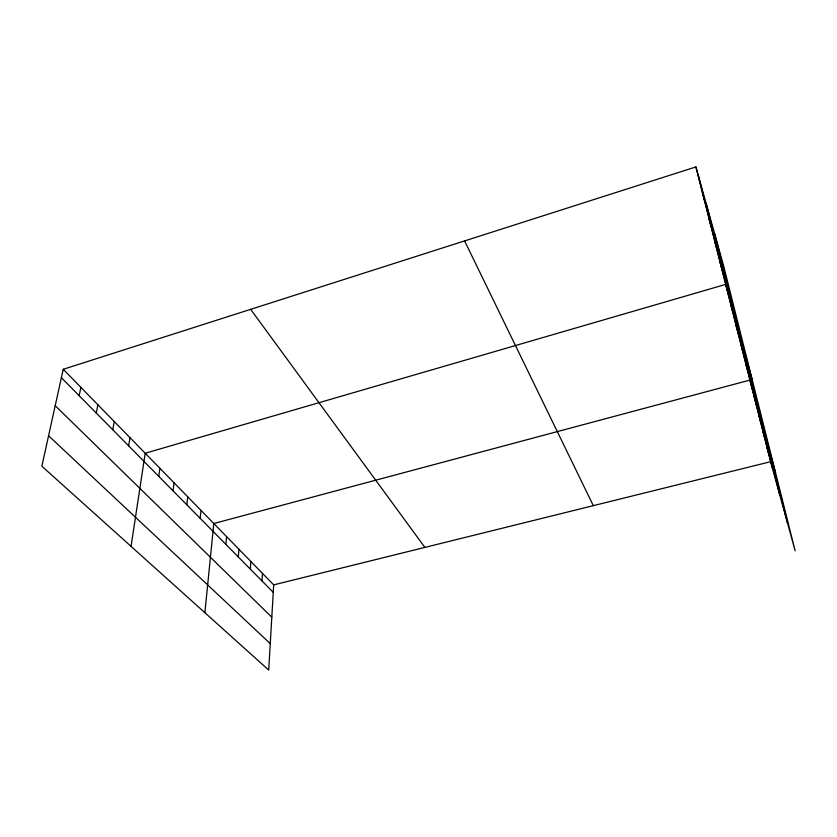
<?xml version="1.0" encoding="UTF-8"?>
<svg xmlns="http://www.w3.org/2000/svg" width="837" height="837" viewBox="0 0 837 837"><rect width="100%" height="100%" fill="white"/><g stroke="black" fill="none" stroke-linecap="round" stroke-linejoin="round"><path stroke-width="1.26" d="M63.246 369.284L273.699 584.875L268.708 670.071L41.85 466.199L63.246 369.284L695.903 166.929L723.356 264.806L795.15 550.84L770.626 461.7L695.903 166.929M261.971 580.93L262.473 573.376M250.326 569.129L250.891 561.512M238.294 556.94L238.932 549.26M225.875 544.353L226.576 536.601M204.877 612.705L213.801 523.523L749.942 380.071L775.575 472.842M200.137 518.27L200.995 510.403M186.808 504.763L187.75 496.833M173.018 490.796L174.054 482.803M158.748 476.337L159.877 468.281M131.053 546.362L145.199 453.246L725.679 284.402L752.337 380.249M128.657 445.849L129.997 437.667M112.775 429.747L114.23 421.513M96.286 413.049L97.866 404.763M79.17 395.713L80.886 387.364M273.699 584.875L770.626 461.7M48.567 435.763L270.257 643.611M55.211 405.694L271.805 617.204M61.383 377.686L273.26 592.366M250.661 309.345L424.882 547.398M464.598 240.91L593.307 505.653M702.389 192.52L704.733 200.901M708.594 216.992L710.927 225.352M714.536 240.418L716.859 248.756M720.228 262.87L722.54 271.178M730.921 305.066L733.212 313.31M735.953 324.923L738.234 333.126M740.797 344.017L743.057 352.178M745.453 362.39L747.703 370.498M754.388 397.627L756.596 405.631M758.667 414.524L760.864 422.486M762.8 430.825L764.976 438.724M766.786 446.529L768.952 454.386M706.135 203.422L779.896 495.378M698.257 175.32L772.771 469.494M714.662 233.816L787.502 523.02"/></g></svg>
